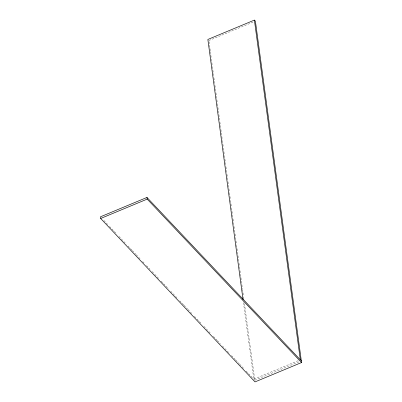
<?xml version="1.0" encoding="UTF-8"?>
<svg xmlns="http://www.w3.org/2000/svg" width="402" height="402" viewBox="0 0 402 402"><rect width="100%" height="100%" fill="white"/><g stroke="black" fill="none" stroke-linecap="round" stroke-linejoin="round"><path stroke-width="0.3" stroke-dasharray="2.01 1.51" d="M208.874 40.527L253.677 21.884M243.446 302.636L253.798 379.161L298.601 360.519M254.803 380.227L299.606 361.584M103.897 220.457L107.776 224.567M109.5 226.391L116.831 234.155M118.987 236.436L126.313 244.195M128.042 246.024L131.921 250.129M132.353 250.587L135.801 254.24M136.233 254.697L140.976 259.717M142.7 261.541L144.856 263.828M146.579 265.652L150.031 269.305M152.187 271.586L154.343 273.868M154.77 274.325L159.514 279.345M161.237 281.174L168.569 288.932M170.724 291.214L178.056 298.972M179.779 300.802L183.659 304.907M184.091 305.364L187.538 309.017M187.97 309.475L192.714 314.495M194.437 316.319L196.593 318.605M197.025 319.057L201.769 324.082M203.925 326.364L210.824 333.665M213.412 336.409L216.859 340.057M217.291 340.514L220.306 343.71M222.462 345.991L229.793 353.755M231.517 355.579L235.401 359.684M235.828 360.142L239.28 363.795M239.713 364.252L244.451 369.272M246.18 371.101L253.506 378.86M253.798 379.161L254.466 379.875M209.04 41.773L210.301 51.104M210.387 51.727L211.311 58.571M211.397 59.189L212.321 66.034M212.407 66.657L213.834 77.234M213.919 77.857L214.844 84.701M214.929 85.325L215.854 92.169M215.939 92.787L217.366 103.364M217.452 103.987L218.799 113.942M218.884 114.565L219.809 121.409M219.889 122.032L220.819 128.876M220.899 129.494L222.331 140.072M222.417 140.695L223.341 147.539M223.427 148.162L224.351 155.006M224.432 155.629L225.864 166.202M225.949 166.825L226.874 173.669M226.959 174.292L227.884 181.136M227.969 181.759L229.396 192.337M229.482 192.955L230.406 199.799M230.492 200.422L231.416 207.266M231.502 207.889L232.929 218.467M233.014 219.09L233.939 225.934M234.024 226.552L234.949 233.396M235.034 234.019L236.461 244.597M236.547 245.22L238.904 262.642M238.989 263.26L239.914 270.104M239.994 270.727L242.436 288.772M242.522 289.395L243.446 296.239M243.532 296.857L243.783 298.726M244.456 303.701L254.717 379.609"/><path stroke-width="0.6" d="M301.329 360.865L146.971 197.447L100.445 216.809L100.671 218.477L255.029 381.9L301.555 362.539L255.401 21.165L254.391 20.1L207.864 39.461L243.029 299.525M100.671 218.477L147.197 199.116L301.555 362.539M254.391 20.1L300.324 359.8M146.971 197.447L147.197 199.116"/></g></svg>
